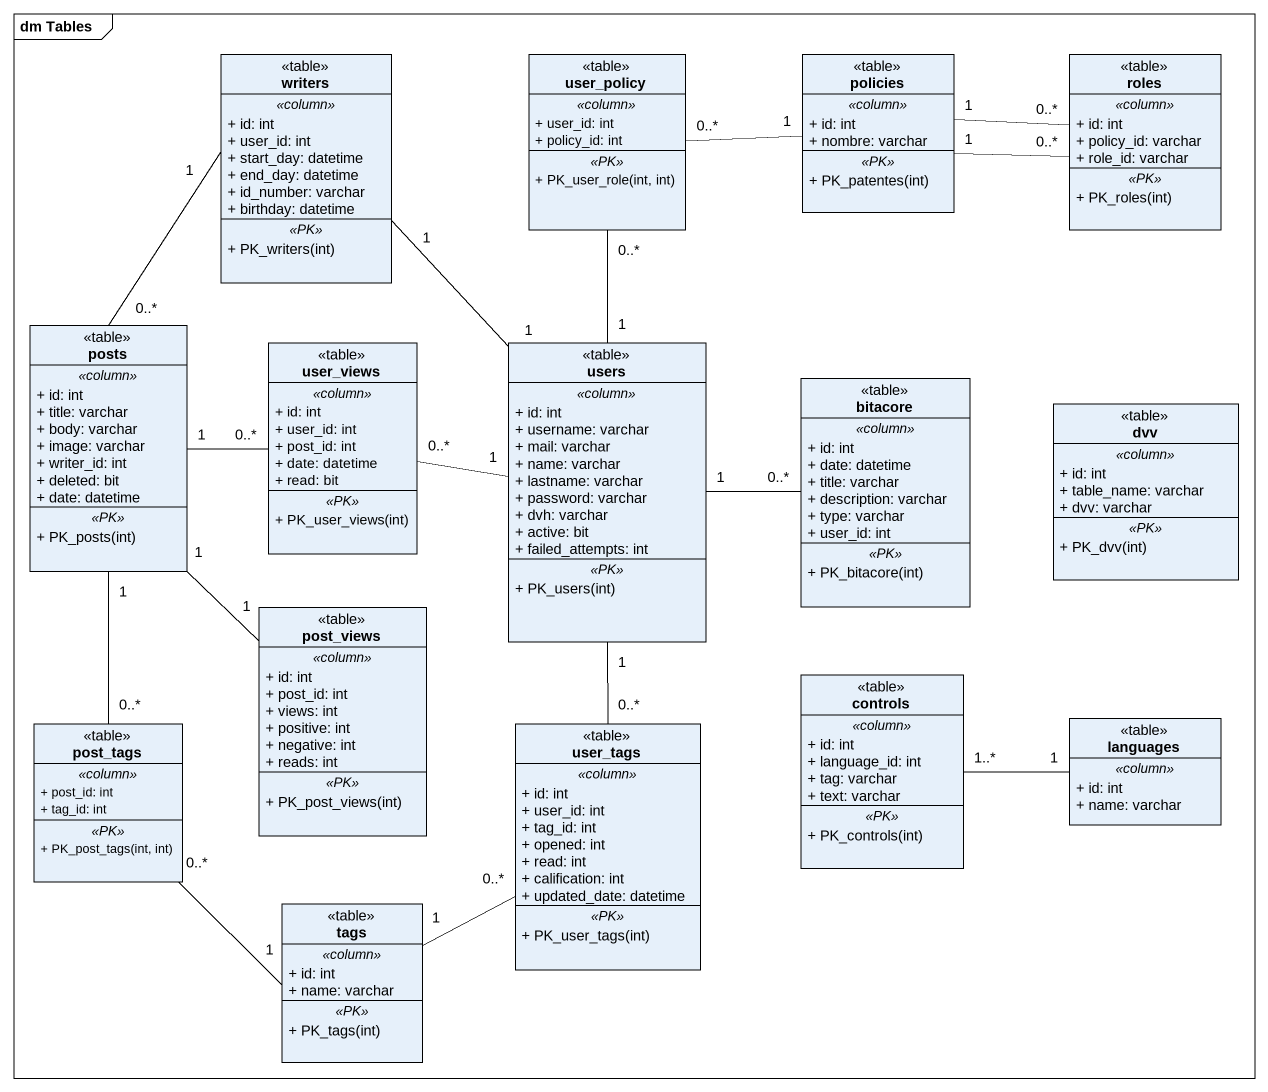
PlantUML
@startuml
mainframe dm Tables
hide circle
hide empty members
skinparam classAttributeIconSize 0
class writers <<table>> {
  .. <<column>> ..
  + id: int
  + user_id: int
  + start_day: datetime
  + end_day: datetime
  + id_number: varchar
  + birthday: datetime
  .. <<PK>> ..
  + PK_writers(int)
}
class user_policy <<table>> {
  .. <<column>> ..
  + user_id: int
  + policy_id: int
  .. <<PK>> ..
  + PK_user_role(int, int)
}
class policies <<table>> {
  .. <<column>> ..
  + id: int
  + nombre: varchar
  .. <<PK>> ..
  + PK_patentes(int)
}
class roles <<table>> {
  .. <<column>> ..
  + id: int
  + policy_id: varchar
  + role_id: varchar
  .. <<PK>> ..
  + PK_roles(int)
}
class posts <<table>> {
  .. <<column>> ..
  + id: int
  + title: varchar
  + body: varchar
  + image: varchar
  + writer_id: int
  + deleted: bit
  + date: datetime
  .. <<PK>> ..
  + PK_posts(int)
}
class user_views <<table>> {
  .. <<column>> ..
  + id: int
  + user_id: int
  + post_id: int
  + date: datetime
  + read: bit
  .. <<PK>> ..
  + PK_user_views(int)
}
class users <<table>> {
  .. <<column>> ..
  + id: int
  + username: varchar
  + mail: varchar
  + name: varchar
  + lastname: varchar
  + password: varchar
  + dvh: varchar
  + active: bit
  + failed_attempts: int
  .. <<PK>> ..
  + PK_users(int)
}
class bitacore <<table>> {
  .. <<column>> ..
  + id: int
  + date: datetime
  + title: varchar
  + description: varchar
  + type: varchar
  + user_id: int
  .. <<PK>> ..
  + PK_bitacore(int)
}
class dvv <<table>> {
  .. <<column>> ..
  + id: int
  + table_name: varchar
  + dvv: varchar
  .. <<PK>> ..
  + PK_dvv(int)
}
class post_views <<table>> {
  .. <<column>> ..
  + id: int
  + post_id: int
  + views: int
  + positive: int
  + negative: int
  + reads: int
  .. <<PK>> ..
  + PK_post_views(int)
}
class controls <<table>> {
  .. <<column>> ..
  + id: int
  + language_id: int
  + tag: varchar
  + text: varchar
  .. <<PK>> ..
  + PK_controls(int)
}
class languages <<table>> {
  .. <<column>> ..
  + id: int
  + name: varchar
}
class post_tags <<table>> {
  .. <<column>> ..
  + post_id: int
  + tag_id: int
  .. <<PK>> ..
  + PK_post_tags(int, int)
}
class user_tags <<table>> {
  .. <<column>> ..
  + id: int
  + user_id: int
  + tag_id: int
  + opened: int
  + read: int
  + calification: int
  + updated_date: datetime
  .. <<PK>> ..
  + PK_user_tags(int)
}
class tags <<table>> {
  .. <<column>> ..
  + id: int
  + name: varchar
  .. <<PK>> ..
  + PK_tags(int)
}
writers "1" -- "1" users
user_policy "0..*" -right- "1" policies
user_policy "0..*" -- "1" users
policies "1" -right- "0..*" roles
policies "1" -right- "0..*" roles
posts "0..*" -up- "1" writers
posts "1" -right- "0..*" user_views
posts "1" -- "1" post_views
posts "1" -- "0..*" post_tags
user_views "0..*" -right- "1" users
users "1" -right- "0..*" bitacore
users "1" -- "0..*" user_tags
controls "1..*" -right- "1" languages
post_tags "0..*" -- "1" tags
user_tags "0..*" -left- "1" tags
@enduml
